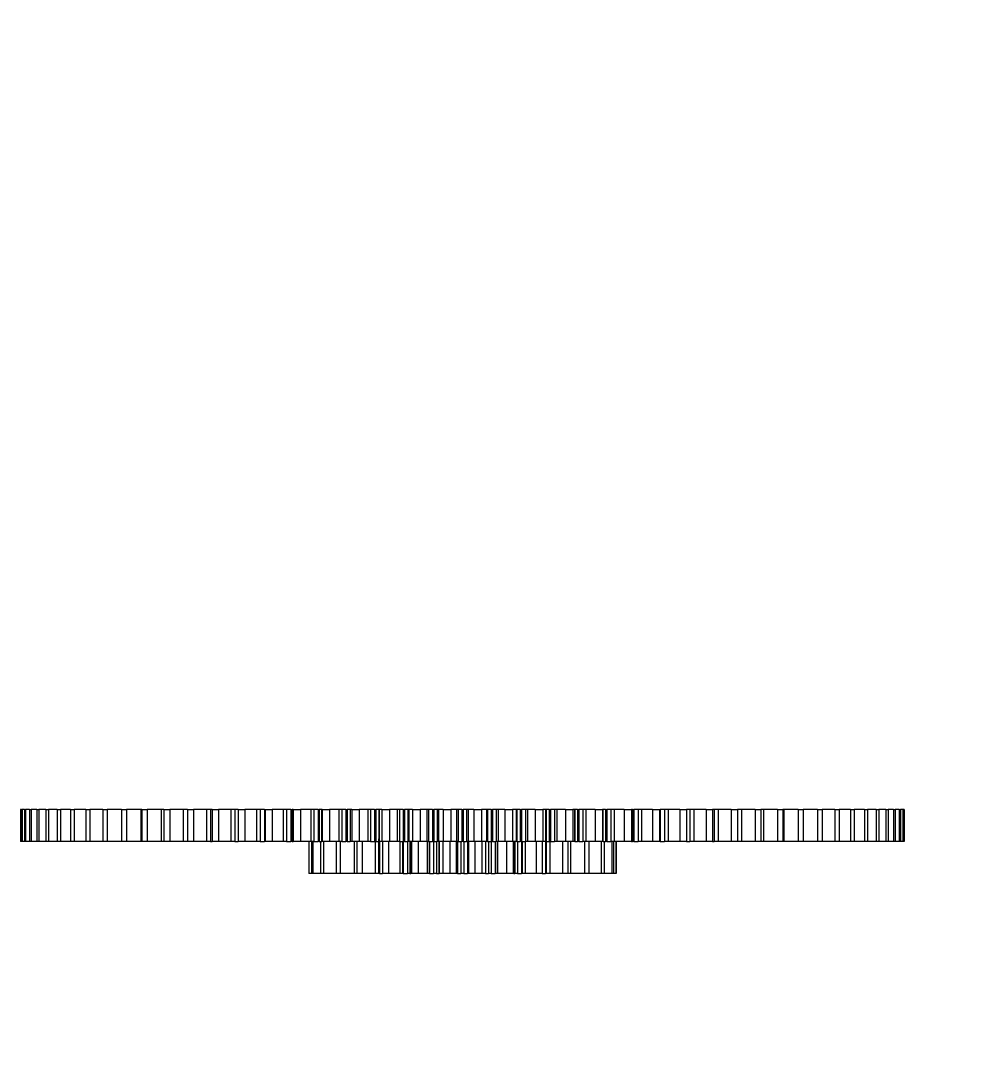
# Model space of a CAD drawing. Extents: x -3282 to 4846, y -1718 to 1845.
# Drawn here: x -12 to 289.4, y 222.9 to 545.3 of the extents above; entities that cross this region are included whole.
import ezdxf

# ---------------------------------------------------------------- set-up
doc = ezdxf.new("R2010")
doc.units = 0
doc.layers.get('0').update_dxf_attribs({"linetype": 'CONTINUOUS'})
doc.layers.add('DIMENSION', color=7, linetype='CONTINUOUS')
doc.styles.add('VCDSTYLE14', font='DejaVu Sans Mono')
doc.dimstyles.get("Standard").update_dxf_attribs({"dimtxt": 2.5, "dimasz": 2.5, "dimexe": 1.25, "dimexo": 0.625, "dimtad": 1, "dimcen": 2.5, "dimazin": 3, "dimtfac": 1, "dimtmove": 0, "dimatfit": 3})

# ---------------------------------------------------------------- blocks, each defined once
blk = doc.blocks.new('*D0')
at = {"layer": 'DIMENSION'}
for p, q in [((1920.409424, 1586.460938), (1879.283569, 1563.877319)), ((1904.027975, 1583.74002), (1879.283569, 1563.877319)), ((1879.283569, 1563.877319), (1909.322672, 1574.098123)), ((1874.299874, 1572.952921), (1879.765015, 1563.000732)), ((1867.343814, 1569.133104), (1872.808838, 1559.180908)), ((1872.327515, 1560.057495), (1879.283569, 1563.877319)), ((1872.327515, 1560.057495), (1842.288417, 1549.836677)), ((1846.031494, 1545.617432), (1872.327515, 1560.057495)), ((1847.583118, 1540.194783), (1872.327515, 1560.057495))]:
    blk.add_line(p, q, dxfattribs=at)
at = {"layer": 'DIMENSION', "style": 'VCDSTYLE14'}
blk.add_text('7.9', height=20, rotation=28.77, dxfattribs=at).set_placement((1873.20752, 1561.681519))
blk = doc.blocks.new('*D1')
at = {"layer": 'DIMENSION'}
for p, q in [((1893.807739, 1612.206177), (1887.669786, 1643.337159)), ((1877.409754, 1639.370834), (1893.807739, 1612.206177)), ((1882.990479, 1640.18811), (1893.807739, 1612.206177)), ((1867.365429, 1601.984106), (1894.740479, 1612.566772)), ((1893.807739, 1612.206177), (1917.175781, 1551.758423)), ((1890.733437, 1541.536361), (1918.108521, 1552.119019)), ((1934.379883, 1507.255249), (1917.175781, 1551.758423)), ((1933.573797, 1524.593784), (1917.175781, 1551.758423)), ((1917.175781, 1551.758423), (1923.313769, 1520.627448))]:
    blk.add_line(p, q, dxfattribs=at)
at = {"layer": 'DIMENSION', "style": 'VCDSTYLE14'}
blk.add_text('64.8', height=20, rotation=291.14, dxfattribs=at).set_placement((1910.167725, 1572.65979))
blk = doc.blocks.new('*D2')
at = {"layer": 'DIMENSION'}
for p, q in [((1890.443099, 1628.95426), (1863.278442, 1612.556274)), ((1891.260376, 1623.373535), (1863.278442, 1612.556274)), ((1863.278442, 1612.556274), (1894.409424, 1618.694227)), ((1848.354736, 1606.786987), (1863.278442, 1612.556274)), ((1867.365429, 1601.984106), (1862.917847, 1613.489014)), ((1848.354736, 1606.786987), (1817.223763, 1600.648989)), ((1820.372925, 1595.969727), (1848.354736, 1606.786987)), ((1821.190104, 1590.388962), (1848.354736, 1606.786987)), ((1852.441755, 1596.214883), (1847.994141, 1607.719727))]:
    blk.add_line(p, q, dxfattribs=at)
at = {"layer": 'DIMENSION', "style": 'VCDSTYLE14'}
blk.add_text('16', height=20, rotation=21.14, dxfattribs=at).set_placement((1855.276367, 1610.534912))
blk = doc.blocks.new('*D3')
at = {"layer": 'DIMENSION'}
for p, q in [((2720.820225, 518.82797), (2690.862793, 508.370209)), ((2720.47168, 513.198486), (2690.862793, 508.370209)), ((2455.580078, 470.00296), (2690.862793, 508.370209)), ((2690.862793, 508.370209), (2722.590595, 507.971368)), ((2260.59668, 438.207214), (2455.580078, 470.00296)), ((2455.580078, 470.00296), (2423.852276, 470.401786)), ((2425.622651, 459.545186), (2455.580078, 470.00296))]:
    blk.add_line(p, q, dxfattribs=at)
at = {"layer": 'DIMENSION', "style": 'VCDSTYLE14'}
blk.add_text('%%c 238.4', height=20, rotation=9.26, dxfattribs=at).set_placement((2264.383545, 439.837952))

msp = doc.modelspace()

# ---------------------------------------------------------------- linework, layer by layer
at = {"color": 1}
for p, q in [((-12.009238, 299.049135), (-12.009238, 289.049135)), ((-12.009238, 299.049135), (-12.003976, 299.049135)), ((-11.751894, 299.049135), (-12.003976, 299.049135)), ((-12.003976, 299.049135), (-12.003976, 289.049135)), ((-11.751894, 299.049135), (-11.583759, 299.049135)), ((-11.751894, 299.049135), (-11.751894, 289.049135)), ((-10.828744, 299.049135), (-11.583759, 299.049135)), ((-11.583759, 299.049135), (-11.583759, 289.049135)), ((-10.828744, 299.049135), (-10.493293, 299.049135)), ((-10.828744, 299.049135), (-10.828744, 289.049135)), ((-9.239022, 299.049135), (-10.493293, 299.049135)), ((-10.493293, 299.049135), (-10.493293, 289.049135)), ((-9.239022, 299.049135), (-8.737889, 299.049135)), ((-9.239022, 299.049135), (-9.239022, 289.049135)), ((-6.990473, 299.049135), (-8.737889, 299.049135)), ((-8.737889, 299.049135), (-8.737889, 289.049135)), ((-6.990473, 299.049135), (-6.3261, 299.049135)), ((-6.990473, 299.049135), (-6.990473, 289.049135)), ((-4.094052, 299.049135), (-6.3261, 299.049135)), ((-6.3261, 299.049135), (-6.3261, 289.049135)), ((-4.094052, 299.049135), (-3.269675, 299.049135)), ((-4.094052, 299.049135), (-4.094052, 289.049135)), ((-0.56387, 299.049135), (-3.269675, 299.049135)), ((-3.269675, 299.049135), (-3.269675, 289.049135)), ((-0.56387, 299.049135), (0.416494, 299.049135)), ((-0.56387, 299.049135), (-0.56387, 289.049135)), ((3.582874, 299.049135), (0.416494, 299.049135)), ((0.416494, 299.049135), (0.416494, 289.049135)), ((3.582874, 299.049135), (4.714449, 299.049135)), ((3.582874, 299.049135), (3.582874, 289.049135)), ((8.325978, 299.049135), (4.714449, 299.049135)), ((4.714449, 299.049135), (4.714449, 289.049135)), ((8.325978, 299.049135), (9.603251, 299.049135)), ((8.325978, 299.049135), (8.325978, 289.049135)), ((13.642334, 299.049135), (9.603251, 299.049135)), ((9.603251, 299.049135), (9.603251, 289.049135)), ((13.642334, 299.049135), (15.059083, 299.049135)), ((13.642334, 299.049135), (13.642334, 289.049135)), ((19.506042, 299.049135), (15.059083, 299.049135)), ((15.059083, 299.049135), (15.059083, 289.049135)), ((19.506042, 299.049135), (21.055363, 299.049135)), ((19.506042, 299.049135), (19.506042, 289.049135)), ((25.552203, 299.049135), (21.055363, 299.049135)), ((21.055363, 299.049135), (21.055363, 289.049135)), ((25.888532, 299.049135), (25.552203, 299.049135)), ((25.552203, 299.049135), (25.552203, 289.049135)), ((25.888532, 299.049135), (27.562879, 299.049135)), ((25.888532, 299.049135), (25.888532, 289.049135)), ((31.934272, 299.049135), (27.562879, 299.049135)), ((27.562879, 299.049135), (27.562879, 289.049135)), ((32.758712, 299.049135), (31.934272, 299.049135)), ((31.934272, 299.049135), (31.934272, 289.049135)), ((32.758712, 299.049135), (34.549926, 299.049135)), ((32.758712, 299.049135), (32.758712, 289.049135)), ((38.774575, 299.049135), (34.549926, 299.049135)), ((34.549926, 299.049135), (34.549926, 289.049135)), ((40.08311, 299.049135), (38.774575, 299.049135)), ((38.774575, 299.049135), (38.774575, 289.049135)), ((40.08311, 299.049135), (41.982465, 299.049135)), ((40.08311, 299.049135), (40.08311, 289.049135)), ((46.039788, 299.049135), (41.982465, 299.049135)), ((41.982465, 299.049135), (41.982465, 289.049135)), ((46.039787, 299.049135), (46.039787, 289.049135)), ((47.328144, 299.049135), (46.039788, 299.049135)), ((47.826042, 299.049135), (47.328144, 299.049135)), ((47.328144, 299.049135), (47.328144, 289.049135)), ((47.826042, 299.049135), (49.824285, 299.049135)), ((47.826042, 299.049135), (47.826042, 289.049135)), ((53.694514, 299.049135), (49.824285, 299.049135)), ((49.824285, 299.049135), (49.824285, 289.049135)), ((54.914003, 299.049135), (53.694514, 299.049135)), ((53.694514, 299.049135), (53.694514, 289.049135)), ((55.949786, 299.049135), (54.914003, 299.049135)), ((54.914003, 299.049135), (54.914003, 289.049135)), ((55.949786, 299.049135), (58.037181, 299.049135)), ((55.949786, 299.049135), (55.949786, 289.049135)), ((61.701461, 299.049135), (58.037181, 299.049135)), ((58.037181, 299.049135), (58.037181, 289.049135)), ((62.846142, 299.049135), (61.701461, 299.049135)), ((61.701461, 299.049135), (61.701461, 289.049135)), ((64.186683, 299.049135), (62.846142, 299.049135)), ((62.846142, 299.049135), (62.846142, 289.049135)), ((64.186683, 299.049135), (64.414763, 299.049135)), ((64.186683, 299.049135), (64.186683, 289.049135)), ((64.414763, 299.049135), (66.581141, 299.049135)), ((64.414763, 299.049135), (64.414763, 289.049135)), ((66.58114, 299.049135), (66.58114, 289.049135)), ((70.021621, 299.049135), (66.581141, 299.049135)), ((71.085915, 299.049135), (70.021621, 299.049135)), ((70.021621, 299.049135), (70.021621, 289.049135)), ((72.414178, 299.049135), (71.085915, 299.049135)), ((71.085915, 299.049135), (71.085915, 289.049135)), ((72.414178, 299.049135), (72.799474, 299.049135)), ((72.414178, 299.049135), (72.414178, 289.049135)), ((73.179733, 299.049135), (72.799474, 299.049135)), ((72.799474, 299.049135), (72.799474, 289.049135)), ((73.179733, 299.049135), (75.414539, 299.049135)), ((73.179733, 299.049135), (73.179733, 289.049135)), ((78.614457, 299.049135), (75.414539, 299.049135)), ((75.414539, 299.049135), (75.414539, 289.049135)), ((79.593181, 299.049135), (78.614457, 299.049135)), ((78.614457, 299.049135), (78.614457, 289.049135)), ((80.902694, 299.049135), (79.593181, 299.049135)), ((79.593181, 299.049135), (79.593181, 289.049135)), ((80.902694, 299.049135), (81.299018, 299.049135)), ((80.902694, 299.049135), (80.902694, 289.049135)), ((82.032748, 299.049135), (81.299018, 299.049135)), ((81.299018, 299.049135), (81.299018, 289.049135)), ((82.032749, 289.049135), (82.032748, 299.049135)), ((82.201994, 299.049135), (82.032748, 299.049135)), ((82.201994, 299.049135), (84.494341, 299.049135)), ((82.201994, 299.049135), (82.201994, 289.049135)), ((87.438107, 299.049135), (84.494341, 299.049135)), ((84.494341, 299.049135), (84.494341, 289.049135)), ((88.326492, 299.049135), (87.438107, 299.049135)), ((87.438107, 299.049135), (87.438107, 289.049135)), ((89.610875, 299.049135), (88.326492, 299.049135)), ((88.326492, 299.049135), (88.326492, 289.049135)), ((89.610875, 299.049135), (90.016296, 299.049135)), ((89.610875, 299.049135), (89.610875, 289.049135)), ((90.890846, 299.049135), (90.016296, 299.049135)), ((90.016296, 299.049135), (90.016296, 289.049135)), ((90.94152, 299.049135), (90.890846, 299.049135)), ((90.890846, 299.049135), (90.890846, 289.049135)), ((91.43759, 299.049135), (90.94152, 299.049135)), ((90.94152, 299.049135), (90.94152, 289.049135)), ((91.43759, 299.049135), (93.77631, 299.049135)), ((91.43759, 299.049135), (91.43759, 289.049135)), ((96.449582, 299.049135), (93.77631, 299.049135)), ((93.77631, 299.049135), (93.77631, 289.049135)), ((97.2433, 299.049135), (96.449582, 299.049135)), ((96.449582, 299.049135), (96.449582, 289.049135)), ((98.496296, 299.049135), (97.2433, 299.049135)), ((97.2433, 299.049135), (97.2433, 289.049135)), ((98.496296, 299.049135), (98.908839, 299.049135)), ((98.496296, 299.049135), (98.496296, 289.049135)), ((99.852701, 299.049135), (98.908839, 299.049135)), ((98.908839, 299.049135), (98.908839, 289.049135)), ((100.014538, 299.049135), (99.852701, 299.049135)), ((99.852701, 299.049135), (99.852701, 289.049135)), ((100.841527, 299.049135), (100.014538, 299.049135)), ((100.014538, 299.049135), (100.014538, 289.049135)), ((100.841527, 299.049135), (103.215225, 299.049135)), ((100.841527, 299.049135), (100.841527, 289.049135)), ((105.60498, 299.049135), (103.215225, 299.049135)), ((103.215225, 299.049135), (103.215225, 289.049135)), ((106.300164, 299.049135), (105.60498, 299.049135)), ((105.60498, 299.049135), (105.60498, 289.049135)), ((107.515669, 299.049135), (106.300164, 299.049135)), ((106.300164, 299.049135), (106.300164, 289.049135)), ((107.515669, 299.049135), (107.933323, 299.049135)), ((107.515669, 299.049135), (107.515669, 289.049135)), ((108.941899, 299.049135), (107.933323, 299.049135)), ((107.933323, 299.049135), (107.933323, 289.049135)), ((109.21411, 299.049135), (108.941899, 299.049135)), ((108.941899, 299.049135), (108.941899, 289.049135)), ((110.367989, 299.049135), (109.21411, 299.049135)), ((109.21411, 299.049135), (109.21411, 289.049135)), ((110.367989, 299.049135), (112.765101, 299.049135)), ((110.367989, 299.049135), (110.367989, 289.049135)), ((114.859696, 299.049135), (112.765101, 299.049135)), ((112.765101, 299.049135), (112.765101, 289.049135)), ((115.452959, 299.049135), (114.859696, 299.049135)), ((114.859696, 299.049135), (114.859696, 289.049135)), ((116.625051, 299.049135), (115.452959, 299.049135)), ((115.452959, 299.049135), (115.452959, 289.049135)), ((116.625051, 299.049135), (117.045782, 299.049135)), ((116.625051, 299.049135), (116.625051, 289.049135)), ((118.114158, 299.049135), (117.045782, 299.049135)), ((117.045782, 299.049135), (117.045782, 289.049135)), ((118.495417, 299.049135), (118.114158, 299.049135)), ((118.114158, 299.049135), (118.114158, 289.049135)), ((119.970565, 299.049135), (118.495417, 299.049135)), ((118.495417, 299.049135), (118.495417, 289.049135)), ((119.970565, 299.049135), (122.379413, 299.049135)), ((119.970565, 299.049135), (119.970565, 289.049135)), ((124.168642, 299.049135), (122.379413, 299.049135)), ((122.379413, 299.049135), (122.379413, 289.049135)), ((124.657094, 299.049135), (124.168642, 299.049135)), ((124.168642, 299.049135), (124.168642, 289.049135)), ((125.780062, 299.049135), (124.657094, 299.049135)), ((124.657094, 299.049135), (124.657094, 289.049135)), ((125.780062, 299.049135), (126.201821, 299.049135)), ((125.780062, 299.049135), (125.780062, 289.049135)), ((127.324792, 299.049135), (126.201821, 299.049135)), ((126.201821, 299.049135), (126.201821, 289.049135)), ((127.813241, 299.049135), (127.324792, 299.049135)), ((127.324792, 299.049135), (127.324792, 289.049135)), ((129.602471, 299.049135), (127.813241, 299.049135)), ((127.813241, 299.049135), (127.813241, 289.049135)), ((129.602471, 299.049135), (132.011319, 299.049135)), ((129.602471, 299.049135), (129.602471, 289.049135)), ((133.486467, 299.049135), (132.011319, 299.049135)), ((132.011319, 299.049135), (132.011319, 289.049135)), ((133.867728, 299.049135), (133.486467, 299.049135)), ((133.486467, 299.049135), (133.486467, 289.049135)), ((134.936102, 299.049135), (133.867728, 299.049135)), ((133.867728, 299.049135), (133.867728, 289.049135)), ((134.936102, 299.049135), (135.356833, 299.049135)), ((134.936102, 299.049135), (134.936102, 289.049135)), ((136.528927, 299.049135), (135.356833, 299.049135)), ((135.356833, 299.049135), (135.356833, 289.049135)), ((137.122188, 299.049135), (136.528927, 299.049135)), ((136.528927, 299.049135), (136.528927, 289.049135)), ((139.216782, 299.049135), (137.122188, 299.049135)), ((137.122188, 299.049135), (137.122188, 289.049135)), ((139.216782, 299.049135), (141.613895, 299.049135)), ((139.216782, 299.049135), (139.216782, 289.049135)), ((142.767774, 299.049135), (141.613895, 299.049135)), ((141.613895, 299.049135), (141.613895, 289.049135)), ((143.039986, 299.049135), (142.767774, 299.049135)), ((142.767774, 299.049135), (142.767774, 289.049135)), ((144.048561, 299.049135), (143.039986, 299.049135)), ((143.039986, 299.049135), (143.039986, 289.049135)), ((144.048561, 299.049135), (144.466215, 299.049135)), ((144.048561, 299.049135), (144.048561, 289.049135)), ((145.681723, 299.049135), (144.466215, 299.049135)), ((144.466215, 299.049135), (144.466215, 289.049135)), ((146.376904, 299.049135), (145.681723, 299.049135)), ((145.681723, 299.049135), (145.681723, 289.049135)), ((148.766659, 299.049135), (146.376904, 299.049135)), ((146.376904, 299.049135), (146.376904, 289.049135)), ((148.766659, 299.049135), (151.140357, 299.049135)), ((148.766659, 299.049135), (148.766659, 289.049135)), ((151.967346, 299.049135), (151.140357, 299.049135)), ((151.140357, 299.049135), (151.140357, 289.049135)), ((152.129184, 299.049135), (151.967346, 299.049135)), ((151.967346, 299.049135), (151.967346, 289.049135)), ((153.073045, 299.049135), (152.129184, 299.049135)), ((152.129184, 299.049135), (152.129184, 289.049135)), ((152.150139, 298.276919), (152.150139, 279.049135)), ((153.073045, 299.049135), (153.485587, 299.049135)), ((153.073045, 299.049135), (153.073045, 289.049135)), ((154.738587, 299.049135), (153.485587, 299.049135)), ((153.485587, 299.049135), (153.485587, 289.049135)), ((155.532302, 299.049135), (154.738587, 299.049135)), ((154.738587, 299.049135), (154.738587, 289.049135)), ((158.205574, 299.049135), (155.532302, 299.049135)), ((155.532302, 299.049135), (155.532302, 289.049135)), ((158.205574, 299.049135), (160.544294, 299.049135)), ((158.205574, 299.049135), (158.205574, 289.049135)), ((161.040364, 299.049135), (160.544294, 299.049135)), ((160.544294, 299.049135), (160.544294, 289.049135)), ((161.091038, 299.049135), (161.040364, 299.049135)), ((161.040364, 299.049135), (161.040364, 289.049135)), ((161.965588, 299.049135), (161.091038, 299.049135)), ((161.091038, 299.049135), (161.091038, 289.049135)), ((161.965588, 299.049135), (162.371008, 299.049135)), ((161.965588, 299.049135), (161.965588, 289.049135)), ((163.655395, 299.049135), (162.371008, 299.049135)), ((162.371008, 299.049135), (162.371008, 289.049135)), ((164.543777, 299.049135), (163.655395, 299.049135)), ((163.655395, 299.049135), (163.655395, 289.049135)), ((167.487543, 299.049135), (164.543777, 299.049135)), ((164.543777, 299.049135), (164.543777, 289.049135)), ((167.487543, 299.049135), (169.77989, 299.049135)), ((167.487543, 299.049135), (167.487543, 289.049135)), ((169.949135, 299.049135), (169.77989, 299.049135)), ((169.77989, 299.049135), (169.77989, 289.049135)), ((169.949135, 289.049135), (169.949135, 299.049135)), ((170.682866, 299.049135), (169.949135, 299.049135)), ((170.682866, 299.049135), (171.079189, 299.049135)), ((170.682866, 299.049135), (170.682866, 289.049135)), ((172.388706, 299.049135), (171.079189, 299.049135)), ((171.079189, 299.049135), (171.079189, 289.049135)), ((173.367427, 299.049135), (172.388706, 299.049135)), ((172.388706, 299.049135), (172.388706, 289.049135)), ((173.367426, 299.049135), (173.367426, 289.049135)), ((176.567345, 299.049135), (173.367427, 299.049135)), ((176.567345, 299.049135), (178.802151, 299.049135)), ((176.567345, 299.049135), (176.567345, 289.049135)), ((179.182409, 299.049135), (178.802151, 299.049135)), ((178.802151, 299.049135), (178.802151, 289.049135)), ((179.182409, 299.049135), (179.567705, 299.049135)), ((179.182409, 299.049135), (179.182409, 289.049135)), ((180.895972, 299.049135), (179.567705, 299.049135)), ((179.567705, 299.049135), (179.567705, 289.049135)), ((181.960263, 299.049135), (180.895972, 299.049135)), ((180.895972, 299.049135), (180.895972, 289.049135)), ((185.400743, 299.049135), (181.960263, 299.049135)), ((181.960263, 299.049135), (181.960263, 289.049135)), ((185.400743, 299.049135), (187.567121, 299.049135)), ((185.400743, 299.049135), (185.400743, 289.049135)), ((187.567121, 299.049135), (187.7952, 299.049135)), ((187.567121, 299.049135), (187.567121, 289.049135)), ((189.135746, 299.049135), (187.7952, 299.049135)), ((187.7952, 299.049135), (187.7952, 289.049135)), ((190.280422, 299.049135), (189.135746, 299.049135)), ((189.135746, 299.049135), (189.135746, 289.049135)), ((193.944703, 299.049135), (190.280422, 299.049135)), ((190.280422, 299.049135), (190.280422, 289.049135)), ((193.944703, 299.049135), (196.032098, 299.049135)), ((193.944703, 299.049135), (193.944703, 289.049135)), ((197.067885, 299.049135), (196.032098, 299.049135)), ((196.032098, 299.049135), (196.032098, 289.049135)), ((198.28737, 299.049135), (197.067885, 299.049135)), ((197.067885, 299.049135), (197.067885, 289.049135)), ((198.287369, 299.049135), (198.287369, 289.049135)), ((202.157599, 299.049135), (198.28737, 299.049135)), ((202.157599, 299.049135), (204.155842, 299.049135)), ((202.157599, 299.049135), (202.157599, 289.049135)), ((204.653744, 299.049135), (204.155842, 299.049135)), ((204.155842, 299.049135), (204.155842, 289.049135)), ((205.942096, 299.049135), (204.653744, 299.049135)), ((204.653744, 299.049135), (204.653744, 289.049135)), ((209.999419, 299.049135), (205.942096, 299.049135)), ((205.942096, 299.049135), (205.942096, 289.049135)), ((209.999419, 299.049135), (211.898774, 299.049135)), ((209.999419, 299.049135), (209.999419, 289.049135)), ((213.207309, 299.049135), (211.898774, 299.049135)), ((211.898774, 299.049135), (211.898774, 289.049135)), ((213.207308, 299.049135), (213.207308, 289.049135)), ((217.431958, 299.049135), (213.207309, 299.049135)), ((217.431958, 299.049135), (219.223172, 299.049135)), ((217.431958, 299.049135), (217.431958, 289.049135)), ((220.047612, 299.049135), (219.223172, 299.049135)), ((219.223172, 299.049135), (219.223172, 289.049135)), ((224.419005, 299.049135), (220.047612, 299.049135)), ((220.047612, 299.049135), (220.047612, 289.049135)), ((224.419005, 299.049135), (226.093351, 299.049135)), ((224.419005, 299.049135), (224.419005, 289.049135)), ((226.42968, 299.049135), (226.093351, 299.049135)), ((226.093351, 299.049135), (226.093351, 289.049135)), ((230.926521, 299.049135), (226.42968, 299.049135)), ((226.42968, 299.049135), (226.42968, 289.049135)), ((230.926521, 299.049135), (232.475842, 299.049135)), ((230.926521, 299.049135), (230.926521, 289.049135)), ((236.922801, 299.049135), (232.475842, 299.049135)), ((232.475842, 299.049135), (232.475842, 289.049135)), ((236.922801, 299.049135), (238.339549, 299.049135)), ((236.922801, 299.049135), (236.922801, 289.049135)), ((242.378632, 299.049135), (238.339549, 299.049135)), ((238.339549, 299.049135), (238.339549, 289.049135)), ((242.378632, 299.049135), (243.655905, 299.049135)), ((242.378632, 299.049135), (242.378632, 289.049135)), ((247.267435, 299.049135), (243.655905, 299.049135)), ((243.655905, 299.049135), (243.655905, 289.049135)), ((247.267435, 299.049135), (248.399009, 299.049135)), ((247.267435, 299.049135), (247.267435, 289.049135)), ((251.56539, 299.049135), (248.399009, 299.049135)), ((248.399009, 299.049135), (248.399009, 289.049135)), ((251.56539, 299.049135), (252.545754, 299.049135)), ((251.56539, 299.049135), (251.56539, 289.049135)), ((255.251559, 299.049135), (252.545754, 299.049135)), ((252.545754, 299.049135), (252.545754, 289.049135)), ((255.251559, 299.049135), (256.075936, 299.049135)), ((255.251559, 299.049135), (255.251559, 289.049135)), ((258.307984, 299.049135), (256.075936, 299.049135)), ((256.075936, 299.049135), (256.075936, 289.049135)), ((258.307984, 299.049135), (258.972357, 299.049135)), ((258.307984, 299.049135), (258.307984, 289.049135)), ((260.719773, 299.049135), (258.972357, 299.049135)), ((258.972357, 299.049135), (258.972357, 289.049135)), ((260.719773, 299.049135), (261.220906, 299.049135)), ((260.719773, 299.049135), (260.719773, 289.049135)), ((262.475177, 299.049135), (261.220906, 299.049135)), ((261.220906, 299.049135), (261.220906, 289.049135)), ((262.475177, 299.049135), (262.810628, 299.049135)), ((262.475177, 299.049135), (262.475177, 289.049135)), ((263.565643, 299.049135), (262.810628, 299.049135)), ((262.810628, 299.049135), (262.810628, 289.049135)), ((263.565643, 299.049135), (263.733778, 299.049135)), ((263.565643, 299.049135), (263.565643, 289.049135)), ((263.985859, 299.049135), (263.733778, 299.049135)), ((263.733778, 299.049135), (263.733778, 289.049135)), ((263.985859, 299.049135), (263.991122, 299.049135)), ((263.985859, 299.049135), (263.985859, 289.049135)), ((263.991122, 299.049135), (263.991122, 289.049135)), ((-12.003976, 289.049135), (-12.009238, 289.049135)), ((-11.751894, 289.049135), (-12.003976, 289.049135)), ((-11.583759, 289.049135), (-11.751894, 289.049135)), ((-10.828744, 289.049135), (-11.583759, 289.049135)), ((-10.493293, 289.049135), (-10.828744, 289.049135)), ((-9.239022, 289.049135), (-10.493293, 289.049135)), ((-8.737889, 289.049135), (-9.239022, 289.049135)), ((-6.990473, 289.049135), (-8.737889, 289.049135)), ((-6.3261, 289.049135), (-6.990473, 289.049135)), ((-4.094052, 289.049135), (-6.3261, 289.049135)), ((-3.269675, 289.049135), (-4.094052, 289.049135)), ((-0.56387, 289.049135), (-3.269675, 289.049135)), ((0.416494, 289.049135), (-0.56387, 289.049135)), ((3.582874, 289.049135), (0.416494, 289.049135)), ((4.714449, 289.049135), (3.582874, 289.049135)), ((8.325978, 289.049135), (4.714449, 289.049135)), ((9.603251, 289.049135), (8.325978, 289.049135)), ((13.642334, 289.049135), (9.603251, 289.049135)), ((15.059083, 289.049135), (13.642334, 289.049135)), ((19.506042, 289.049135), (15.059083, 289.049135)), ((21.055363, 289.049135), (19.506042, 289.049135)), ((25.552203, 289.049135), (21.055363, 289.049135)), ((25.888532, 289.049135), (25.552203, 289.049135)), ((27.562879, 289.049135), (25.888532, 289.049135)), ((31.934272, 289.049135), (27.562879, 289.049135)), ((32.758712, 289.049135), (31.934272, 289.049135)), ((34.549926, 289.049135), (32.758712, 289.049135)), ((38.774575, 289.049135), (34.549926, 289.049135)), ((40.08311, 289.049135), (38.774575, 289.049135)), ((41.982465, 289.049135), (40.08311, 289.049135)), ((46.039788, 289.049135), (41.982465, 289.049135)), ((47.328144, 289.049135), (46.039787, 289.049135)), ((47.328144, 289.049135), (47.826042, 289.049135)), ((49.824285, 289.049135), (47.826042, 289.049135)), ((53.694514, 289.049135), (49.824285, 289.049135)), ((54.914003, 289.049135), (53.694514, 289.049135)), ((54.914003, 289.049135), (55.949786, 289.049135)), ((58.037181, 289.049135), (55.949786, 289.049135)), ((61.701462, 289.049135), (58.037181, 289.049135)), ((62.846142, 289.049135), (61.701461, 289.049135)), ((62.846142, 289.049135), (64.186683, 289.049135)), ((64.414763, 289.049135), (64.186683, 289.049135)), ((66.581141, 289.049135), (64.414763, 289.049135)), ((70.021621, 289.049135), (66.58114, 289.049135)), ((71.085915, 289.049135), (70.021621, 289.049135)), ((71.085915, 289.049135), (72.414178, 289.049135)), ((72.799474, 289.049135), (72.414178, 289.049135)), ((72.799474, 289.049135), (73.179733, 289.049135)), ((75.414539, 289.049135), (73.179733, 289.049135)), ((78.614457, 289.049135), (75.414539, 289.049135)), ((77.987909, 289.049135), (77.987909, 279.049135)), ((77.987909, 289.049135), (77.987909, 279.049135)), ((78.000629, 289.049135), (78.000629, 279.049135)), ((78.000629, 289.049135), (78.000629, 279.049135)), ((79.593181, 289.049135), (78.614457, 289.049135)), ((78.8196, 289.049135), (78.8196, 279.049135)), ((78.8196, 289.049135), (78.8196, 279.049135)), ((79.279064, 289.049135), (79.279064, 279.049135)), ((79.279064, 289.049135), (79.279064, 279.049135)), ((79.593181, 289.049135), (80.902694, 289.049135)), ((81.299018, 289.049135), (80.902694, 289.049135)), ((81.299018, 289.049135), (82.032749, 289.049135)), ((81.700185, 289.049135), (81.700185, 279.049135)), ((81.700185, 289.049135), (81.700185, 279.049135)), ((82.201994, 289.049135), (82.032749, 289.049135)), ((84.494341, 289.049135), (82.201994, 289.049135)), ((82.599033, 289.049135), (82.599033, 279.049135)), ((82.599033, 289.049135), (82.599033, 279.049135)), ((87.438107, 289.049135), (84.494341, 289.049135)), ((86.516489, 289.049135), (86.516489, 279.049135)), ((86.516489, 289.049135), (86.516489, 279.049135)), ((88.326492, 289.049135), (87.438107, 289.049135)), ((87.815436, 289.049135), (87.815436, 279.049135)), ((87.815436, 289.049135), (87.815436, 279.049135)), ((88.326492, 289.049135), (89.610875, 289.049135)), ((90.016296, 289.049135), (89.610875, 289.049135)), ((90.016296, 289.049135), (90.890846, 289.049135)), ((90.94152, 289.049135), (90.890846, 289.049135)), ((91.43759, 289.049135), (90.94152, 289.049135)), ((93.77631, 289.049135), (91.43759, 289.049135)), ((92.16238, 289.049135), (92.16238, 279.049135)), ((92.16238, 289.049135), (92.16238, 279.049135)), ((93.058016, 289.049135), (93.058016, 279.049135)), ((93.058016, 289.049135), (93.058016, 279.049135)), ((96.449582, 289.049135), (93.77631, 289.049135)), ((94.700292, 289.049135), (94.700292, 279.049135)), ((94.700292, 289.049135), (94.700292, 279.049135)), ((97.2433, 289.049135), (96.449582, 289.049135)), ((97.2433, 289.049135), (98.496296, 289.049135)), ((98.908839, 289.049135), (98.496296, 289.049135)), ((98.696048, 289.049135), (98.696048, 279.049135)), ((98.696048, 289.049135), (98.696048, 279.049135)), ((98.908839, 289.049135), (99.852701, 289.049135)), ((99.831744, 289.820672), (99.831744, 279.049135)), ((99.831744, 289.049135), (99.831744, 279.049135)), ((100.014538, 289.049135), (99.852701, 289.049135)), ((100.841527, 289.049135), (100.014538, 289.049135)), ((100.048884, 289.049135), (100.048884, 279.049135)), ((100.048884, 289.049135), (100.048884, 279.049135)), ((103.215225, 289.049135), (100.841527, 289.049135)), ((101.03887, 289.049135), (101.03887, 279.049135)), ((101.03887, 289.049135), (101.03887, 279.049135)), ((102.9527, 289.049135), (102.9527, 279.049135)), ((102.9527, 289.049135), (102.9527, 279.049135)), ((105.60498, 289.049135), (103.215225, 289.049135)), ((106.300164, 289.049135), (105.60498, 289.049135)), ((106.300164, 289.049135), (107.515669, 289.049135)), ((106.422634, 289.049135), (106.422634, 279.049135)), ((106.422634, 289.049135), (106.422634, 279.049135)), ((107.327509, 289.049135), (107.327509, 279.049135)), ((107.327509, 289.049135), (107.327509, 279.049135)), ((107.483194, 289.049135), (107.483194, 279.049135)), ((107.483194, 289.049135), (107.483194, 279.049135)), ((107.933323, 289.049135), (107.515669, 289.049135)), ((107.933323, 289.049135), (108.941899, 289.049135)), ((108.802818, 289.049135), (108.802818, 279.049135)), ((108.802818, 289.049135), (108.802818, 279.049135)), ((109.21411, 289.049135), (108.941899, 289.049135)), ((110.367989, 289.049135), (109.21411, 289.049135)), ((109.625291, 289.049135), (109.625291, 279.049135)), ((109.625291, 289.049135), (109.625291, 279.049135)), ((109.86665, 279.049135), (109.866649, 289.049135)), ((109.86665, 279.049135), (109.86665, 289.049135)), ((110.110249, 289.049135), (110.110249, 279.049135)), ((110.110249, 289.049135), (110.110249, 279.049135)), ((112.765101, 289.049135), (110.367989, 289.049135)), ((112.21199, 289.049135), (112.21199, 279.049135)), ((112.21199, 289.049135), (112.21199, 279.049135)), ((114.859696, 289.049135), (112.765101, 289.049135)), ((115.452959, 289.049135), (114.859696, 289.049135)), ((115.004449, 289.049135), (115.004449, 279.049135)), ((115.004449, 289.049135), (115.004449, 279.049135)), ((115.452959, 289.049135), (116.625051, 289.049135)), ((115.638956, 289.049135), (115.638956, 279.049135)), ((115.638956, 289.049135), (115.638956, 279.049135)), ((115.726381, 289.049135), (115.726381, 279.049135)), ((115.726381, 289.049135), (115.726381, 279.049135)), ((117.045782, 289.049135), (116.625051, 289.049135)), ((116.974778, 289.049135), (116.974778, 279.049135)), ((116.974778, 289.049135), (116.974778, 279.049135)), ((117.045782, 289.049135), (118.114158, 289.049135)), ((117.855413, 289.049135), (117.855413, 279.049135)), ((117.855413, 289.049135), (117.855413, 279.049135)), ((118.495417, 289.049135), (118.114158, 289.049135)), ((119.970565, 289.049135), (118.495417, 289.049135)), ((118.719417, 279.049135), (118.719417, 289.049135)), ((118.719417, 279.049135), (118.719417, 289.049135)), ((118.769369, 289.049135), (118.769369, 279.049135)), ((118.769369, 289.049135), (118.769369, 279.049135)), ((119.875691, 289.049135), (119.875691, 279.049135)), ((119.875691, 289.049135), (119.875691, 279.049135)), ((122.379413, 289.049135), (119.970565, 289.049135)), ((122.073485, 289.049135), (122.073485, 279.049135)), ((122.073485, 289.049135), (122.073485, 279.049135)), ((124.168642, 289.049135), (122.379413, 289.049135)), ((124.066427, 289.049135), (124.066427, 279.049135)), ((124.066427, 289.049135), (124.066427, 279.049135)), ((124.657094, 289.049135), (124.168642, 289.049135)), ((124.402834, 289.049135), (124.402834, 279.049135)), ((124.402834, 289.049135), (124.402834, 279.049135)), ((124.418179, 289.049135), (124.418179, 279.049135)), ((124.418179, 289.049135), (124.418179, 279.049135)), ((124.657094, 289.049135), (125.780062, 289.049135)), ((125.540787, 289.049135), (125.540787, 279.049135)), ((125.540787, 289.049135), (125.540787, 279.049135)), ((126.201821, 289.049135), (125.780062, 289.049135)), ((126.201821, 289.049135), (127.324792, 289.049135)), ((126.441096, 289.049135), (126.441096, 279.049135)), ((126.441096, 289.049135), (126.441096, 279.049135)), ((127.813241, 289.049135), (127.324792, 289.049135)), ((127.563705, 289.049135), (127.563705, 279.049135)), ((127.563705, 289.049135), (127.563705, 279.049135)), ((127.57905, 289.049135), (127.57905, 279.049135)), ((127.57905, 289.049135), (127.57905, 279.049135)), ((129.602471, 289.049135), (127.813241, 289.049135)), ((127.915456, 289.049135), (127.915456, 279.049135)), ((127.915456, 289.049135), (127.915456, 279.049135)), ((132.011319, 289.049135), (129.602471, 289.049135)), ((129.908398, 289.049135), (129.908398, 279.049135)), ((129.908398, 289.049135), (129.908398, 279.049135)), ((133.486467, 289.049135), (132.011319, 289.049135)), ((132.106193, 289.049135), (132.106193, 279.049135)), ((132.106193, 289.049135), (132.106193, 279.049135)), ((133.212515, 289.049135), (133.212515, 279.049135)), ((133.212515, 289.049135), (133.212515, 279.049135)), ((133.867728, 289.049135), (133.486467, 289.049135)), ((133.867728, 289.049135), (134.936102, 289.049135)), ((134.126471, 289.049135), (134.126471, 279.049135)), ((134.126471, 289.049135), (134.126471, 279.049135)), ((135.356833, 289.049135), (134.936102, 289.049135)), ((135.007106, 289.049135), (135.007106, 279.049135)), ((135.007106, 289.049135), (135.007106, 279.049135)), ((135.356833, 289.049135), (136.528927, 289.049135)), ((136.255503, 289.049135), (136.255503, 279.049135)), ((136.255503, 289.049135), (136.255503, 279.049135)), ((136.342928, 289.049135), (136.342928, 279.049135)), ((136.342928, 289.049135), (136.342928, 279.049135)), ((137.122188, 289.049135), (136.528927, 289.049135)), ((136.977433, 289.049135), (136.977433, 279.049135)), ((136.977433, 289.049135), (136.977433, 279.049135)), ((139.216783, 289.049135), (137.122188, 289.049135)), ((141.613895, 289.049135), (139.216782, 289.049135)), ((139.769894, 289.049135), (139.769894, 279.049135)), ((139.769894, 289.049135), (139.769894, 279.049135)), ((142.767774, 289.049135), (141.613895, 289.049135)), ((141.871634, 289.049135), (141.871634, 279.049135)), ((141.871634, 289.049135), (141.871634, 279.049135)), ((142.115234, 279.049135), (142.115234, 289.049135)), ((142.115234, 279.049135), (142.115234, 289.049135)), ((142.356593, 289.049135), (142.356593, 279.049135)), ((142.356593, 289.049135), (142.356593, 279.049135)), ((143.039986, 289.049135), (142.767774, 289.049135)), ((143.039986, 289.049135), (144.048561, 289.049135)), ((143.179066, 289.049135), (143.179066, 279.049135)), ((143.179066, 289.049135), (143.179066, 279.049135)), ((144.466215, 289.049135), (144.048561, 289.049135)), ((144.466215, 289.049135), (145.681723, 289.049135)), ((144.49869, 289.049135), (144.49869, 279.049135)), ((144.49869, 289.049135), (144.49869, 279.049135)), ((144.654374, 289.049135), (144.654374, 279.049135)), ((144.654374, 289.049135), (144.654374, 279.049135)), ((145.559248, 289.049135), (145.559248, 279.049135)), ((145.559248, 289.049135), (145.559248, 279.049135)), ((146.376904, 289.049135), (145.681723, 289.049135)), ((148.766659, 289.049135), (146.376904, 289.049135)), ((151.140357, 289.049135), (148.766659, 289.049135)), ((149.029183, 289.049135), (149.029183, 279.049135)), ((149.029183, 289.049135), (149.029183, 279.049135)), ((150.943013, 289.049135), (150.943013, 279.049135)), ((150.943013, 289.049135), (150.943013, 279.049135)), ((151.967346, 289.049135), (151.140357, 289.049135)), ((151.933, 289.049135), (151.933, 279.049135)), ((151.933, 289.049135), (151.933, 279.049135)), ((152.129184, 289.049135), (151.967346, 289.049135)), ((152.129184, 289.049135), (153.073045, 289.049135)), ((152.150139, 289.049135), (152.150139, 279.049135)), ((153.485587, 289.049135), (153.073045, 289.049135)), ((153.285833, 289.049135), (153.285833, 279.049135)), ((153.285833, 289.049135), (153.285833, 279.049135)), ((153.485587, 289.049135), (154.738587, 289.049135)), ((155.532302, 289.049135), (154.738587, 289.049135)), ((158.205574, 289.049135), (155.532302, 289.049135)), ((157.281591, 289.049135), (157.281591, 279.049135)), ((157.281591, 289.049135), (157.281591, 279.049135)), ((160.544294, 289.049135), (158.205574, 289.049135)), ((158.923867, 289.049135), (158.923867, 279.049135)), ((158.923867, 289.049135), (158.923867, 279.049135)), ((159.819501, 289.049135), (159.819501, 279.049135)), ((159.819501, 289.049135), (159.819501, 279.049135)), ((161.040364, 289.049135), (160.544294, 289.049135)), ((161.091038, 289.049135), (161.040364, 289.049135)), ((161.091038, 289.049135), (161.965588, 289.049135)), ((162.371008, 289.049135), (161.965588, 289.049135)), ((162.371008, 289.049135), (163.655395, 289.049135)), ((164.543777, 289.049135), (163.655395, 289.049135)), ((164.166447, 289.049135), (164.166447, 279.049135)), ((164.166447, 289.049135), (164.166447, 279.049135)), ((167.487543, 289.049135), (164.543777, 289.049135)), ((165.465394, 289.049135), (165.465394, 279.049135)), ((165.465394, 289.049135), (165.465394, 279.049135)), ((169.77989, 289.049135), (167.487543, 289.049135)), ((169.382851, 289.049135), (169.382851, 279.049135)), ((169.382851, 289.049135), (169.382851, 279.049135)), ((169.949135, 289.049135), (169.77989, 289.049135)), ((169.949135, 289.049135), (170.682866, 289.049135)), ((170.281698, 289.049135), (170.281698, 279.049135)), ((170.281698, 289.049135), (170.281698, 279.049135)), ((171.079189, 289.049135), (170.682866, 289.049135)), ((171.079189, 289.049135), (172.388706, 289.049135)), ((173.367427, 289.049135), (172.388706, 289.049135)), ((172.70282, 289.049135), (172.70282, 279.049135)), ((172.70282, 289.049135), (172.70282, 279.049135)), ((173.162284, 289.049135), (173.162284, 279.049135)), ((173.162284, 289.049135), (173.162284, 279.049135)), ((176.567345, 289.049135), (173.367426, 289.049135)), ((173.981255, 289.049135), (173.981255, 279.049135)), ((173.981255, 289.049135), (173.981255, 279.049135)), ((173.993975, 289.049135), (173.993975, 279.049135)), ((173.993975, 289.049135), (173.993975, 279.049135)), ((178.802151, 289.049135), (176.567345, 289.049135)), ((178.802151, 289.049135), (179.182409, 289.049135)), ((179.567705, 289.049135), (179.182409, 289.049135)), ((179.567705, 289.049135), (180.895972, 289.049135)), ((181.960263, 289.049135), (180.895972, 289.049135)), ((185.400743, 289.049135), (181.960263, 289.049135)), ((187.567121, 289.049135), (185.400743, 289.049135)), ((187.7952, 289.049135), (187.567121, 289.049135)), ((187.7952, 289.049135), (189.135746, 289.049135)), ((190.280422, 289.049135), (189.135746, 289.049135)), ((193.944703, 289.049135), (190.280422, 289.049135)), ((196.032098, 289.049135), (193.944703, 289.049135)), ((196.032098, 289.049135), (197.067885, 289.049135)), ((198.28737, 289.049135), (197.067885, 289.049135)), ((202.157599, 289.049135), (198.287369, 289.049135)), ((204.155842, 289.049135), (202.157599, 289.049135)), ((204.155842, 289.049135), (204.653744, 289.049135)), ((205.942096, 289.049135), (204.653744, 289.049135)), ((209.999419, 289.049135), (205.942096, 289.049135)), ((211.898774, 289.049135), (209.999419, 289.049135)), ((213.207309, 289.049135), (211.898774, 289.049135)), ((217.431958, 289.049135), (213.207308, 289.049135)), ((219.223172, 289.049135), (217.431958, 289.049135)), ((220.047612, 289.049135), (219.223172, 289.049135)), ((224.419005, 289.049135), (220.047612, 289.049135)), ((226.093351, 289.049135), (224.419005, 289.049135)), ((226.42968, 289.049135), (226.093351, 289.049135)), ((230.926521, 289.049135), (226.42968, 289.049135)), ((232.475842, 289.049135), (230.926521, 289.049135)), ((236.922801, 289.049135), (232.475842, 289.049135)), ((238.339549, 289.049135), (236.922801, 289.049135)), ((242.378633, 289.049135), (238.339549, 289.049135)), ((243.655905, 289.049135), (242.378632, 289.049135)), ((247.267435, 289.049135), (243.655905, 289.049135)), ((248.399009, 289.049135), (247.267435, 289.049135)), ((251.56539, 289.049135), (248.399009, 289.049135)), ((252.545754, 289.049135), (251.56539, 289.049135)), ((255.251559, 289.049135), (252.545754, 289.049135)), ((256.075936, 289.049135), (255.251559, 289.049135)), ((258.307984, 289.049135), (256.075936, 289.049135)), ((258.972357, 289.049135), (258.307984, 289.049135)), ((260.719773, 289.049135), (258.972357, 289.049135)), ((261.220906, 289.049135), (260.719773, 289.049135)), ((262.475177, 289.049135), (261.220906, 289.049135)), ((262.810628, 289.049135), (262.475177, 289.049135)), ((263.565643, 289.049135), (262.810628, 289.049135)), ((263.733778, 289.049135), (263.565643, 289.049135)), ((263.985859, 289.049135), (263.733778, 289.049135)), ((263.991122, 289.049135), (263.985859, 289.049135)), ((78.000629, 279.049135), (77.987909, 279.049135)), ((78.000629, 279.049135), (77.987909, 279.049135)), ((78.8196, 279.049135), (78.000629, 279.049135)), ((78.8196, 279.049135), (78.000629, 279.049135)), ((79.279064, 279.049135), (78.8196, 279.049135)), ((79.279064, 279.049135), (78.8196, 279.049135)), ((81.700185, 279.049135), (79.279064, 279.049135)), ((81.700185, 279.049135), (79.279064, 279.049135)), ((82.599033, 279.049135), (81.700185, 279.049135)), ((82.599033, 279.049135), (81.700185, 279.049135)), ((86.516489, 279.049135), (82.599033, 279.049135)), ((86.516489, 279.049135), (82.599033, 279.049135)), ((87.815436, 279.049135), (86.516489, 279.049135)), ((87.815436, 279.049135), (86.516489, 279.049135)), ((92.16238, 279.049135), (87.815436, 279.049135)), ((92.16238, 279.049135), (87.815436, 279.049135)), ((93.058016, 279.049135), (92.16238, 279.049135)), ((93.058016, 279.049135), (92.16238, 279.049135)), ((94.700292, 279.049135), (93.058016, 279.049135)), ((94.700292, 279.049135), (93.058016, 279.049135)), ((98.696048, 279.049135), (94.700292, 279.049135)), ((98.696048, 279.049135), (94.700292, 279.049135)), ((99.831749, 279.049135), (98.696048, 279.049135)), ((99.831749, 279.049135), (98.696048, 279.049135)), ((100.048884, 279.049135), (99.831744, 279.049135)), ((100.048884, 279.049135), (99.831744, 279.049135)), ((100.048884, 279.049135), (101.03887, 279.049135)), ((100.048884, 279.049135), (101.03887, 279.049135)), ((102.9527, 279.049135), (101.03887, 279.049135)), ((102.9527, 279.049135), (101.03887, 279.049135)), ((106.422634, 279.049135), (102.9527, 279.049135)), ((106.422634, 279.049135), (102.9527, 279.049135)), ((107.327513, 279.049135), (106.422634, 279.049135)), ((107.327513, 279.049135), (106.422634, 279.049135)), ((107.483194, 279.049135), (107.327509, 279.049135)), ((107.483194, 279.049135), (107.327509, 279.049135)), ((107.483194, 279.049135), (108.802818, 279.049135)), ((107.483194, 279.049135), (108.802818, 279.049135)), ((109.625291, 279.049135), (108.802818, 279.049135)), ((109.625291, 279.049135), (108.802818, 279.049135)), ((109.625291, 279.049135), (109.86665, 279.049135)), ((109.625291, 279.049135), (109.86665, 279.049135)), ((110.11025, 279.049135), (109.86665, 279.049135)), ((110.11025, 279.049135), (109.86665, 279.049135)), ((112.21199, 279.049135), (110.110249, 279.049135)), ((112.21199, 279.049135), (110.110249, 279.049135)), ((115.004449, 279.049135), (112.21199, 279.049135)), ((115.004449, 279.049135), (112.21199, 279.049135)), ((115.638958, 279.049135), (115.004449, 279.049135)), ((115.638958, 279.049135), (115.004449, 279.049135)), ((115.726381, 279.049135), (115.638956, 279.049135)), ((115.726381, 279.049135), (115.638956, 279.049135)), ((115.726381, 279.049135), (116.974778, 279.049135)), ((115.726381, 279.049135), (116.974778, 279.049135)), ((117.855413, 279.049135), (116.974778, 279.049135)), ((117.855413, 279.049135), (116.974778, 279.049135)), ((117.855413, 279.049135), (118.719417, 279.049135)), ((117.855413, 279.049135), (118.719417, 279.049135)), ((118.769369, 279.049135), (118.719417, 279.049135)), ((118.769369, 279.049135), (118.719417, 279.049135)), ((119.875691, 279.049135), (118.769369, 279.049135)), ((119.875691, 279.049135), (118.769369, 279.049135)), ((122.073485, 279.049135), (119.875691, 279.049135)), ((122.073485, 279.049135), (119.875691, 279.049135)), ((124.066427, 279.049135), (122.073485, 279.049135)), ((124.066427, 279.049135), (122.073485, 279.049135)), ((124.402834, 279.049135), (124.066427, 279.049135)), ((124.402834, 279.049135), (124.066427, 279.049135)), ((124.418179, 279.049135), (124.402834, 279.049135)), ((124.418179, 279.049135), (124.402834, 279.049135)), ((124.418179, 279.049135), (125.540787, 279.049135)), ((124.418179, 279.049135), (125.540787, 279.049135)), ((126.441096, 279.049135), (125.540787, 279.049135)), ((126.441096, 279.049135), (125.540787, 279.049135)), ((126.441096, 279.049135), (127.563705, 279.049135)), ((126.441096, 279.049135), (127.563705, 279.049135)), ((127.57905, 279.049135), (127.563705, 279.049135)), ((127.57905, 279.049135), (127.563705, 279.049135)), ((127.915458, 279.049135), (127.57905, 279.049135)), ((127.915458, 279.049135), (127.57905, 279.049135)), ((129.908399, 279.049135), (127.915456, 279.049135)), ((129.908399, 279.049135), (127.915456, 279.049135)), ((132.106193, 279.049135), (129.908398, 279.049135)), ((132.106193, 279.049135), (129.908398, 279.049135)), ((133.212515, 279.049135), (132.106193, 279.049135)), ((133.212515, 279.049135), (132.106193, 279.049135)), ((133.259375, 279.049135), (133.212515, 279.049135)), ((133.259375, 279.049135), (133.212515, 279.049135)), ((133.263364, 279.049135), (134.126471, 279.049135)), ((133.263364, 279.049135), (134.126471, 279.049135)), ((135.007106, 279.049135), (134.126471, 279.049135)), ((135.007106, 279.049135), (134.126471, 279.049135)), ((135.007106, 279.049135), (136.255503, 279.049135)), ((135.007106, 279.049135), (136.255503, 279.049135)), ((136.342928, 279.049135), (136.255503, 279.049135)), ((136.342928, 279.049135), (136.255503, 279.049135)), ((136.977435, 279.049135), (136.342928, 279.049135)), ((136.977435, 279.049135), (136.342928, 279.049135)), ((139.769895, 279.049135), (136.977433, 279.049135)), ((139.769895, 279.049135), (136.977433, 279.049135)), ((141.871634, 279.049135), (139.769894, 279.049135)), ((141.871634, 279.049135), (139.769894, 279.049135)), ((142.115234, 279.049135), (141.871634, 279.049135)), ((142.115234, 279.049135), (141.871634, 279.049135)), ((142.115234, 279.049135), (142.356593, 279.049135)), ((142.115234, 279.049135), (142.356593, 279.049135)), ((143.179066, 279.049135), (142.356593, 279.049135)), ((143.179066, 279.049135), (142.356593, 279.049135)), ((143.179066, 279.049135), (144.49869, 279.049135)), ((143.179066, 279.049135), (144.49869, 279.049135)), ((144.654374, 279.049135), (144.49869, 279.049135)), ((144.654374, 279.049135), (144.49869, 279.049135)), ((145.559251, 279.049135), (144.654374, 279.049135)), ((145.559251, 279.049135), (144.654374, 279.049135)), ((149.029185, 279.049135), (145.559248, 279.049135)), ((149.029185, 279.049135), (145.559248, 279.049135)), ((150.943013, 279.049135), (149.029183, 279.049135)), ((150.943013, 279.049135), (149.029183, 279.049135)), ((150.943013, 279.049135), (151.933, 279.049135)), ((150.943013, 279.049135), (151.933, 279.049135)), ((152.150139, 279.049135), (151.933, 279.049135)), ((152.150139, 279.049135), (151.933, 279.049135)), ((153.285837, 279.049135), (152.150139, 279.049135)), ((153.285837, 279.049135), (152.150139, 279.049135)), ((157.281592, 279.049135), (153.285833, 279.049135)), ((157.281592, 279.049135), (153.285833, 279.049135)), ((158.923867, 279.049135), (157.281591, 279.049135)), ((158.923867, 279.049135), (157.281591, 279.049135)), ((159.819505, 279.049135), (158.923867, 279.049135)), ((159.819505, 279.049135), (158.923867, 279.049135)), ((164.166449, 279.049135), (159.819501, 279.049135)), ((164.166449, 279.049135), (159.819501, 279.049135)), ((165.465394, 279.049135), (164.166447, 279.049135)), ((165.465394, 279.049135), (164.166447, 279.049135)), ((169.382852, 279.049135), (165.465394, 279.049135)), ((169.382852, 279.049135), (165.465394, 279.049135)), ((170.281698, 279.049135), (169.382851, 279.049135)), ((170.281698, 279.049135), (169.382851, 279.049135)), ((172.702821, 279.049135), (170.281698, 279.049135)), ((172.702821, 279.049135), (170.281698, 279.049135)), ((173.162284, 279.049135), (172.70282, 279.049135)), ((173.162284, 279.049135), (172.70282, 279.049135)), ((173.981256, 279.049135), (173.162284, 279.049135)), ((173.981256, 279.049135), (173.162284, 279.049135)), ((173.993975, 279.049135), (173.981255, 279.049135)), ((173.993975, 279.049135), (173.981255, 279.049135))]:
    msp.add_line(p, q, dxfattribs=at)

# ---------------------------------------------------------------- dimensions: what is measured, and where the dimension line sits
at = {"layer": 'DIMENSION'}
for picture in ['*D1', '*D2', '*D0', '*D3']:
    dim = msp.add_linear_dim(base=(0, 0), p1=(0, 0), p2=(0, 0), dimstyle='Standard', dxfattribs=at)
    dim.commit()
    dim.dimension.update_dxf_attribs({"geometry": picture, "text_midpoint": (0, 0)})

doc.saveas('drawing.dxf')
